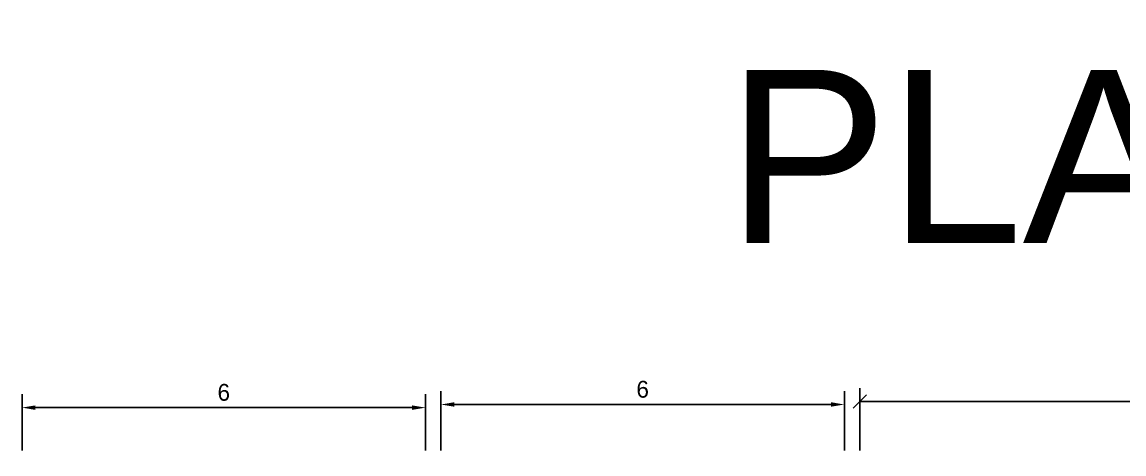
# Model space of a CAD drawing. Extents: x -646 to 641, y -554 to 322.
# Drawn here: x 356.77 to 373.15, y 61.4 to 67.82 of the extents above; entities that cross this region are included whole.
import ezdxf

# ---------------------------------------------------------------- set-up
doc = ezdxf.new("R2010")
doc.units = 0
doc.header["$MEASUREMENT"] = 0
for name, color, linetype in [('_ARQ', 5, 'Continuous'), ('_ARQ-TEXTO', 4, 'Continuous'), ('_COTAS', 4, 'Continuous')]:
    doc.layers.add(name, color=color, linetype=linetype)
doc.styles.add('textstyle4', font='arial.ttf')
doc.dimstyles.new('QCADDimStyle', dxfattribs={"dimscale": 0, "dimtxt": 0.25, "dimasz": 0.2, "dimexe": 0.2, "dimexo": 0.1, "dimgap": 0.1, "dimtad": 1, "dimtxsty": 'Standard', "dimcen": 2.5, "dimadec": 1, "dimazin": 3, "dimtfac": 1, "dimtmove": 2, "dimatfit": 3, "dimarcsym": 0})

# ---------------------------------------------------------------- blocks, each defined once
blk = doc.blocks.new('_OBLIQUE')
at = {"color": 0, "linetype": 'ByBlock'}
blk.add_line((-0.5, -0.5), (0.5, 0.5), dxfattribs=at)
blk = doc.blocks.new('*D42')
at = {"layer": '_COTAS', "color": 0, "linetype": 'Continuous', "lineweight": -2, "transparency": 16777216}
for p, q in [((362.997, 61.453), (362.997, 62.337)), ((368.997, 61.453), (368.997, 62.337)), ((368.797, 62.137), (363.197, 62.137))]:
    blk.add_line(p, q, dxfattribs=at)
at = {"layer": '_COTAS', "color": 0, "linetype": 'Continuous', "transparency": 16777216}
for points in [[(363.197, 62.171), (363.197, 62.104), (362.997, 62.137)], [(368.797, 62.171), (368.797, 62.104), (368.997, 62.137)]]:
    blk.add_solid(points, dxfattribs=at)
at = {"layer": 'DEFPOINTS', "color": 0, "linetype": 'Continuous', "transparency": 16777216}
for p in [(362.997, 62.137), (362.997, 61.353), (368.997, 61.353)]:
    blk.add_point(p, dxfattribs=at)
at = {"layer": '_COTAS', "color": 0, "linetype": 'Continuous', "transparency": 16777216, "insert": (365.997, 62.362), "char_height": 0.25, "attachment_point": 5}
blk.add_mtext('6', dxfattribs=at)
blk = doc.blocks.new('*D43')
at = {"layer": '_COTAS', "color": 0, "linetype": 'Continuous', "lineweight": -2, "transparency": 16777216}
for p, q in [((356.768, 61.453), (356.768, 62.291)), ((362.768, 61.453), (362.768, 62.291)), ((362.568, 62.091), (356.968, 62.091))]:
    blk.add_line(p, q, dxfattribs=at)
at = {"layer": '_COTAS', "color": 0, "linetype": 'Continuous', "transparency": 16777216}
for points in [[(356.968, 62.124), (356.968, 62.057), (356.768, 62.091)], [(362.568, 62.124), (362.568, 62.057), (362.768, 62.091)]]:
    blk.add_solid(points, dxfattribs=at)
at = {"layer": 'DEFPOINTS', "color": 0, "linetype": 'Continuous', "transparency": 16777216}
for p in [(356.768, 62.091), (356.768, 61.353), (362.768, 61.353)]:
    blk.add_point(p, dxfattribs=at)
at = {"layer": '_COTAS', "color": 0, "linetype": 'Continuous', "transparency": 16777216, "insert": (359.768, 62.316), "char_height": 0.25, "attachment_point": 5}
blk.add_mtext('6', dxfattribs=at)

msp = doc.modelspace()

# ---------------------------------------------------------------- linework, layer by layer
at = {"layer": '_ARQ', "linetype": 'Continuous'}
msp.add_line((369.226, 61.453), (369.226, 62.381), dxfattribs=at)
at = {"layer": '_COTAS', "linetype": 'Continuous'}
msp.add_line((369.226, 62.181), (400.141, 62.181), dxfattribs=at)

# ---------------------------------------------------------------- block references
at = {"layer": '_ARQ', "linetype": 'Continuous', "xscale": 0.2, "yscale": 0.2, "zscale": 0.2, "rotation": 180}
msp.add_blockref('_OBLIQUE', (369.226, 62.181), dxfattribs=at)

# ---------------------------------------------------------------- texts
at = {"layer": '_ARQ-TEXTO', "linetype": 'Continuous', "insert": (367.249, 67.11), "char_height": 2.57438, "width": 44.48312, "attachment_point": 1, "style": 'textstyle4'}
msp.add_mtext('PLANTA ILUMINAÇÃO', dxfattribs=at)

# ---------------------------------------------------------------- dimensions: what is measured, and where the dimension line sits
at = {"layer": '_COTAS', "linetype": 'Continuous'}
for base, p1, p2, picture, middle in [((356.768, 62.091), (362.768, 61.353), (356.768, 61.353), '*D43', (359.768, 62.316)), ((362.997, 62.137), (368.997, 61.353), (362.997, 61.353), '*D42', (365.997, 62.362))]:
    dim = msp.add_linear_dim(base=base, p1=p1, p2=p2, dimstyle='QCADDimStyle', override={"dimscale": 1, "dimtoh": 0, "dimsah": 1, "dimcen": 0.2, "dimtdec": 2, "dimtofl": 1}, dxfattribs=at)
    dim.commit()
    dim.dimension.update_dxf_attribs({"geometry": picture, "text_midpoint": middle})

doc.saveas('drawing.dxf')
